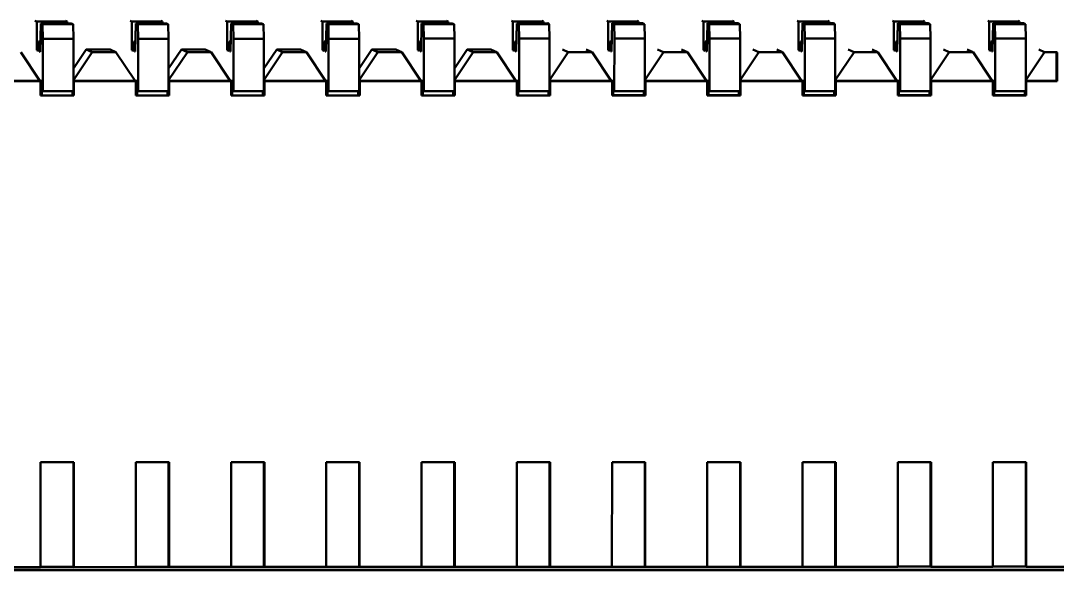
# Model space of a CAD drawing. Header units: inches. Extents: x 4.94 to 6.75, y 3.04 to 5.23.
# Drawn here: x 5.6437 to 6.0721, y 3.0368 to 3.2639 of the extents above; entities that cross this region are included whole.
import ezdxf

# ---------------------------------------------------------------- set-up
doc = ezdxf.new("R2010")
doc.units = ezdxf.units.IN
doc.header["$MEASUREMENT"] = 0
doc.layers.add('Visible (ANSI)', color=7, linetype='Continuous', lineweight=50)

msp = doc.modelspace()

# ---------------------------------------------------------------- linework, layer by layer
at = {"layer": 'Visible (ANSI)'}
for p, q in [((5.64962, 3.26391), (5.65035, 3.26357)), ((5.66295, 3.26357), (5.65035, 3.26357)), ((5.65035, 3.26357), (5.65035, 3.25176)), ((5.65172, 3.25112), (5.65198, 3.26281)), ((5.66458, 3.26281), (5.65198, 3.26281)), ((5.65198, 3.26281), (5.65277, 3.26244)), ((5.66537, 3.26245), (5.65277, 3.26244)), ((5.65277, 3.26244), (5.65291, 3.25648)), ((5.66222, 3.26391), (5.66295, 3.26357)), ((5.66295, 3.26357), (5.66295, 3.26281)), ((5.66458, 3.26281), (5.66537, 3.26245)), ((5.66537, 3.26245), (5.6655, 3.25648)), ((5.689, 3.26391), (5.68971, 3.26357)), ((5.70231, 3.26358), (5.68971, 3.26357)), ((5.68971, 3.26357), (5.68971, 3.25176)), ((5.69108, 3.25113), (5.69134, 3.26282)), ((5.70394, 3.26282), (5.69134, 3.26282)), ((5.69134, 3.26282), (5.69213, 3.26245)), ((5.70473, 3.26245), (5.69213, 3.26245)), ((5.69213, 3.26245), (5.69227, 3.25648)), ((5.7016, 3.2639), (5.70231, 3.26358)), ((5.70231, 3.26358), (5.70231, 3.26282)), ((5.70394, 3.26282), (5.70473, 3.26245)), ((5.70473, 3.26245), (5.70486, 3.25648)), ((5.72838, 3.2639), (5.72907, 3.26358)), ((5.74167, 3.26358), (5.72907, 3.26358)), ((5.72907, 3.26358), (5.72907, 3.25177)), ((5.73044, 3.25113), (5.7307, 3.26282)), ((5.7433, 3.26282), (5.7307, 3.26282)), ((5.7307, 3.26282), (5.73149, 3.26245)), ((5.74409, 3.26245), (5.73149, 3.26245)), ((5.73149, 3.26245), (5.73163, 3.25649)), ((5.74098, 3.2639), (5.74167, 3.26358)), ((5.74167, 3.26358), (5.74167, 3.26282)), ((5.7433, 3.26282), (5.74409, 3.26245)), ((5.74409, 3.26245), (5.74422, 3.25649)), ((5.76776, 3.2639), (5.76843, 3.26358)), ((5.78103, 3.26358), (5.76843, 3.26358)), ((5.76843, 3.26358), (5.76843, 3.25177)), ((5.7698, 3.25114), (5.77006, 3.26283)), ((5.78266, 3.26283), (5.77006, 3.26283)), ((5.77006, 3.26283), (5.77086, 3.26246)), ((5.78345, 3.26246), (5.77086, 3.26246)), ((5.77086, 3.26246), (5.77099, 3.25649)), ((5.78036, 3.2639), (5.78103, 3.26358)), ((5.78103, 3.26358), (5.78103, 3.26283)), ((5.78266, 3.26283), (5.78345, 3.26246)), ((5.78345, 3.26246), (5.78358, 3.25649)), ((5.80714, 3.26389), (5.8078, 3.26359)), ((5.8078, 3.26359), (5.80779, 3.25178)), ((5.82039, 3.26359), (5.8078, 3.26359)), ((5.80916, 3.25114), (5.80942, 3.26283)), ((5.82202, 3.26283), (5.80942, 3.26283)), ((5.80942, 3.26283), (5.81022, 3.26246)), ((5.82281, 3.26246), (5.81022, 3.26246)), ((5.81022, 3.26246), (5.81035, 3.2565)), ((5.81974, 3.26389), (5.82039, 3.26359)), ((5.82039, 3.26359), (5.82039, 3.26283)), ((5.82202, 3.26283), (5.82281, 3.26246)), ((5.82281, 3.26246), (5.82294, 3.2565)), ((5.84652, 3.26389), (5.84716, 3.26359)), ((5.84716, 3.26359), (5.84715, 3.25178)), ((5.85975, 3.26359), (5.84716, 3.26359)), ((5.84852, 3.25115), (5.84878, 3.26283)), ((5.86138, 3.26284), (5.84878, 3.26283)), ((5.84878, 3.26283), (5.84958, 3.26247)), ((5.86217, 3.26247), (5.84958, 3.26247)), ((5.84958, 3.26247), (5.84971, 3.2565)), ((5.85912, 3.26389), (5.85975, 3.26359)), ((5.85975, 3.26359), (5.85975, 3.26284)), ((5.86138, 3.26284), (5.86217, 3.26247)), ((5.86217, 3.26247), (5.8623, 3.2565)), ((5.8859, 3.26388), (5.88652, 3.2636)), ((5.88652, 3.2636), (5.88651, 3.25179)), ((5.89911, 3.2636), (5.88652, 3.2636)), ((5.88788, 3.25115), (5.88814, 3.26284)), ((5.90074, 3.26284), (5.88814, 3.26284)), ((5.88814, 3.26284), (5.88894, 3.26247)), ((5.90153, 3.26247), (5.88894, 3.26247)), ((5.88894, 3.26247), (5.88907, 3.2565)), ((5.8985, 3.26388), (5.89911, 3.2636)), ((5.89911, 3.2636), (5.89911, 3.26284)), ((5.90074, 3.26284), (5.90153, 3.26247)), ((5.90153, 3.26247), (5.90166, 3.25651)), ((5.92528, 3.26388), (5.92588, 3.2636)), ((5.92588, 3.2636), (5.92587, 3.25179)), ((5.93847, 3.2636), (5.92588, 3.2636)), ((5.92724, 3.25116), (5.9275, 3.26284)), ((5.9401, 3.26285), (5.9275, 3.26284)), ((5.9275, 3.26284), (5.9283, 3.26248)), ((5.94089, 3.26248), (5.9283, 3.26248)), ((5.9283, 3.26248), (5.92843, 3.25651)), ((5.93788, 3.26388), (5.93847, 3.2636)), ((5.93847, 3.2636), (5.93847, 3.26285)), ((5.9401, 3.26285), (5.94089, 3.26248)), ((5.94089, 3.26248), (5.94102, 3.25651)), ((5.96466, 3.26387), (5.96524, 3.26361)), ((5.96524, 3.26361), (5.96523, 3.2518)), ((5.97783, 3.26361), (5.96524, 3.26361)), ((5.9666, 3.25116), (5.96686, 3.26285)), ((5.97946, 3.26285), (5.96686, 3.26285)), ((5.96686, 3.26285), (5.96766, 3.26248)), ((5.98025, 3.26248), (5.96766, 3.26248)), ((5.96766, 3.26248), (5.96779, 3.25651)), ((5.97726, 3.26387), (5.97783, 3.26361)), ((5.97783, 3.26361), (5.97783, 3.26285)), ((5.97946, 3.26285), (5.98025, 3.26248)), ((5.98025, 3.26248), (5.98038, 3.25652)), ((6.00404, 3.26387), (6.0046, 3.26361)), ((6.0046, 3.26361), (6.00459, 3.2518)), ((6.01719, 3.26361), (6.0046, 3.26361)), ((6.00596, 3.25117), (6.00622, 3.26285)), ((6.01882, 3.26285), (6.00622, 3.26285)), ((6.00622, 3.26285), (6.00702, 3.26248)), ((6.01961, 3.26249), (6.00702, 3.26248)), ((6.00702, 3.26248), (6.00715, 3.25652)), ((6.01664, 3.26387), (6.01719, 3.26361)), ((6.01719, 3.26361), (6.01719, 3.26285)), ((6.01882, 3.26285), (6.01961, 3.26249)), ((6.01961, 3.26249), (6.01974, 3.25652)), ((6.04342, 3.26386), (6.04396, 3.26362)), ((6.05655, 3.26362), (6.04396, 3.26362)), ((6.04396, 3.26362), (6.04396, 3.2518)), ((6.04532, 3.25117), (6.04558, 3.26286)), ((6.05818, 3.26286), (6.04558, 3.26286)), ((6.04558, 3.26286), (6.04638, 3.26249)), ((6.05897, 3.26249), (6.04638, 3.26249)), ((6.04638, 3.26249), (6.04651, 3.25652)), ((6.05602, 3.26386), (6.05655, 3.26362)), ((6.05655, 3.26362), (6.05655, 3.26286)), ((6.05818, 3.26286), (6.05897, 3.26249)), ((6.05897, 3.26249), (6.0591, 3.25652)), ((5.65291, 3.25648), (5.6529, 3.23482)), ((5.6655, 3.25648), (5.65291, 3.25648)), ((5.6655, 3.25648), (5.6655, 3.23483)), ((5.69227, 3.25648), (5.69226, 3.23483)), ((5.70486, 3.25648), (5.69227, 3.25648)), ((5.70486, 3.25648), (5.70486, 3.23483)), ((5.73163, 3.25649), (5.73162, 3.23483)), ((5.74422, 3.25649), (5.73163, 3.25649)), ((5.74422, 3.25649), (5.74422, 3.23484)), ((5.77099, 3.25649), (5.77098, 3.23484)), ((5.78358, 3.25649), (5.77099, 3.25649)), ((5.78358, 3.25649), (5.78358, 3.23484)), ((5.81035, 3.2565), (5.81034, 3.23484)), ((5.82294, 3.2565), (5.81035, 3.2565)), ((5.82294, 3.2565), (5.82294, 3.23484)), ((5.84971, 3.2565), (5.8497, 3.23485)), ((5.8623, 3.2565), (5.84971, 3.2565)), ((5.8623, 3.2565), (5.8623, 3.23485)), ((5.88907, 3.2565), (5.88906, 3.23485)), ((5.90166, 3.25651), (5.88907, 3.2565)), ((5.90166, 3.25651), (5.90166, 3.23485)), ((5.92843, 3.25651), (5.92842, 3.23486)), ((5.94102, 3.25651), (5.92843, 3.25651)), ((5.94102, 3.25651), (5.94102, 3.23486)), ((5.98038, 3.25652), (5.96779, 3.25651)), ((5.96779, 3.25651), (5.96779, 3.23486)), ((5.98038, 3.25652), (5.98038, 3.23486)), ((6.01974, 3.25652), (6.00715, 3.25652)), ((6.00715, 3.25652), (6.00715, 3.23487)), ((6.01974, 3.25652), (6.01974, 3.23487)), ((6.0591, 3.25652), (6.04651, 3.25652)), ((6.04651, 3.25652), (6.04651, 3.23487)), ((6.0591, 3.25652), (6.0591, 3.23487)), ((5.6511, 3.25176), (5.65035, 3.25176)), ((5.65035, 3.25176), (5.6511, 3.25141)), ((5.65181, 3.25535), (5.6511, 3.25535)), ((5.6511, 3.25535), (5.65145, 3.25518)), ((5.6511, 3.25141), (5.6511, 3.25535)), ((5.65181, 3.25518), (5.65145, 3.25518)), ((5.65145, 3.25518), (5.65145, 3.25125)), ((5.6655, 3.24412), (5.67079, 3.25205)), ((5.68063, 3.25205), (5.67079, 3.25205)), ((5.67079, 3.25205), (5.67325, 3.25091)), ((5.68309, 3.25091), (5.68063, 3.25205)), ((5.69046, 3.25176), (5.68971, 3.25176)), ((5.68971, 3.25176), (5.69046, 3.25142)), ((5.69117, 3.25535), (5.69046, 3.25535)), ((5.69046, 3.25535), (5.69081, 3.25519)), ((5.69046, 3.25142), (5.69046, 3.25535)), ((5.69117, 3.25519), (5.69081, 3.25519)), ((5.69081, 3.25519), (5.69081, 3.25125)), ((5.70486, 3.24413), (5.71015, 3.25206)), ((5.71999, 3.25206), (5.71015, 3.25206)), ((5.71015, 3.25206), (5.71261, 3.25091)), ((5.72245, 3.25091), (5.71999, 3.25206)), ((5.72982, 3.25177), (5.72907, 3.25177)), ((5.72907, 3.25177), (5.72982, 3.25142)), ((5.73053, 3.25536), (5.72982, 3.25536)), ((5.72982, 3.25536), (5.73017, 3.25519)), ((5.72982, 3.25142), (5.72982, 3.25536)), ((5.73053, 3.25519), (5.73017, 3.25519)), ((5.73017, 3.25519), (5.73017, 3.25126)), ((5.74422, 3.24413), (5.74951, 3.25206)), ((5.75935, 3.25206), (5.74951, 3.25206)), ((5.74951, 3.25206), (5.75197, 3.25092)), ((5.76181, 3.25092), (5.75935, 3.25206)), ((5.76918, 3.25177), (5.76843, 3.25177)), ((5.76843, 3.25177), (5.76918, 3.25142)), ((5.76989, 3.25536), (5.76918, 3.25536)), ((5.76918, 3.25536), (5.76953, 3.2552)), ((5.76918, 3.25142), (5.76918, 3.25536)), ((5.76989, 3.2552), (5.76953, 3.2552)), ((5.76953, 3.2552), (5.76953, 3.25126)), ((5.78358, 3.24414), (5.78887, 3.25207)), ((5.79871, 3.25207), (5.78887, 3.25207)), ((5.78887, 3.25207), (5.79133, 3.25092)), ((5.80117, 3.25092), (5.79871, 3.25207)), ((5.80854, 3.25178), (5.80779, 3.25178)), ((5.80779, 3.25178), (5.80854, 3.25143)), ((5.80925, 3.25537), (5.80854, 3.25537)), ((5.80854, 3.25537), (5.80889, 3.2552)), ((5.80854, 3.25143), (5.80854, 3.25537)), ((5.80925, 3.2552), (5.80889, 3.2552)), ((5.80889, 3.2552), (5.80889, 3.25127)), ((5.82294, 3.24414), (5.82823, 3.25207)), ((5.83807, 3.25207), (5.82823, 3.25207)), ((5.82823, 3.25207), (5.83069, 3.25092)), ((5.84053, 3.25093), (5.83807, 3.25207)), ((5.8479, 3.25178), (5.84715, 3.25178)), ((5.84715, 3.25178), (5.8479, 3.25143)), ((5.84861, 3.25537), (5.8479, 3.25537)), ((5.8479, 3.25537), (5.84825, 3.25521)), ((5.8479, 3.25143), (5.8479, 3.25537)), ((5.84861, 3.25521), (5.84825, 3.25521)), ((5.84825, 3.25521), (5.84825, 3.25127)), ((5.86759, 3.25207), (5.87005, 3.25093)), ((5.87989, 3.25093), (5.87743, 3.25207)), ((5.88726, 3.25179), (5.88651, 3.25179)), ((5.88651, 3.25179), (5.88726, 3.25144)), ((5.88797, 3.25538), (5.88726, 3.25538)), ((5.88726, 3.25538), (5.88761, 3.25521)), ((5.88726, 3.25144), (5.88726, 3.25538)), ((5.88797, 3.25521), (5.88761, 3.25521)), ((5.88761, 3.25521), (5.88761, 3.25127)), ((5.90697, 3.25207), (5.90941, 3.25093)), ((5.91925, 3.25093), (5.91681, 3.25207)), ((5.92662, 3.25179), (5.92587, 3.25179)), ((5.92587, 3.25179), (5.92662, 3.25144)), ((5.92733, 3.25538), (5.92662, 3.25538)), ((5.92662, 3.25538), (5.92698, 3.25522)), ((5.92662, 3.25144), (5.92662, 3.25538)), ((5.92698, 3.25522), (5.92697, 3.25128)), ((5.92733, 3.25522), (5.92698, 3.25522)), ((5.94635, 3.25206), (5.94877, 3.25094)), ((5.95861, 3.25094), (5.95619, 3.25206)), ((5.96598, 3.2518), (5.96523, 3.2518)), ((5.96523, 3.2518), (5.96598, 3.25145)), ((5.96669, 3.25538), (5.96598, 3.25538)), ((5.96598, 3.25538), (5.96634, 3.25522)), ((5.96598, 3.25145), (5.96598, 3.25538)), ((5.96634, 3.25522), (5.96633, 3.25128)), ((5.96669, 3.25522), (5.96634, 3.25522)), ((5.98573, 3.25206), (5.98813, 3.25094)), ((5.99797, 3.25094), (5.99557, 3.25206)), ((6.00534, 3.2518), (6.00459, 3.2518)), ((6.00459, 3.2518), (6.00534, 3.25145)), ((6.00605, 3.25539), (6.00534, 3.25539)), ((6.00534, 3.25539), (6.0057, 3.25523)), ((6.00534, 3.25145), (6.00534, 3.25539)), ((6.00605, 3.25523), (6.0057, 3.25523)), ((6.0057, 3.25523), (6.0057, 3.25129)), ((6.02511, 3.25206), (6.02749, 3.25095)), ((6.03733, 3.25095), (6.03495, 3.25205)), ((6.0447, 3.2518), (6.04396, 3.2518)), ((6.04396, 3.2518), (6.0447, 3.25146)), ((6.04542, 3.25539), (6.0447, 3.25539)), ((6.0447, 3.25539), (6.04506, 3.25523)), ((6.0447, 3.25146), (6.0447, 3.25539)), ((6.04541, 3.25523), (6.04506, 3.25523)), ((6.04506, 3.25523), (6.04506, 3.25129)), ((6.06449, 3.25205), (6.06685, 3.25095)), ((5.6516, 3.23909), (5.64373, 3.2509)), ((5.65172, 3.25125), (5.65145, 3.25125)), ((5.65145, 3.25125), (5.65172, 3.25112)), ((5.67325, 3.25091), (5.6655, 3.23928)), ((5.67325, 3.25091), (5.68309, 3.25091)), ((5.69096, 3.2391), (5.68309, 3.25091)), ((5.69108, 3.25125), (5.69081, 3.25125)), ((5.69081, 3.25125), (5.69108, 3.25113)), ((5.71261, 3.25091), (5.70486, 3.23928)), ((5.71261, 3.25091), (5.72245, 3.25091)), ((5.73032, 3.2391), (5.72245, 3.25091)), ((5.73044, 3.25126), (5.73017, 3.25126)), ((5.73017, 3.25126), (5.73044, 3.25113)), ((5.75197, 3.25092), (5.74422, 3.23929)), ((5.75197, 3.25092), (5.76181, 3.25092)), ((5.76968, 3.23911), (5.76181, 3.25092)), ((5.7698, 3.25126), (5.76953, 3.25126)), ((5.76953, 3.25126), (5.7698, 3.25114)), ((5.79133, 3.25092), (5.78358, 3.23929)), ((5.79133, 3.25092), (5.80117, 3.25092)), ((5.80904, 3.23911), (5.80117, 3.25092)), ((5.80916, 3.25127), (5.80889, 3.25127)), ((5.80889, 3.25127), (5.80916, 3.25114)), ((5.83069, 3.25092), (5.82294, 3.2393)), ((5.83069, 3.25092), (5.84053, 3.25093)), ((5.8484, 3.23912), (5.84053, 3.25093)), ((5.84852, 3.25127), (5.84825, 3.25127)), ((5.84825, 3.25127), (5.84852, 3.25115)), ((5.87005, 3.25093), (5.8623, 3.2393)), ((5.87005, 3.25093), (5.87989, 3.25093)), ((5.88776, 3.23912), (5.87989, 3.25093)), ((5.88788, 3.25127), (5.88761, 3.25127)), ((5.88761, 3.25127), (5.88788, 3.25115)), ((5.90941, 3.25093), (5.90166, 3.23931)), ((5.90941, 3.25093), (5.91925, 3.25093)), ((5.92712, 3.23913), (5.91925, 3.25093)), ((5.92724, 3.25128), (5.92697, 3.25128)), ((5.92697, 3.25128), (5.92724, 3.25116)), ((5.94877, 3.25094), (5.94102, 3.23931)), ((5.94877, 3.25094), (5.95861, 3.25094)), ((5.96648, 3.23913), (5.95861, 3.25094)), ((5.9666, 3.25128), (5.96633, 3.25128)), ((5.96633, 3.25128), (5.9666, 3.25116)), ((5.98813, 3.25094), (5.98038, 3.23932)), ((5.98813, 3.25094), (5.99797, 3.25094)), ((6.00584, 3.23913), (5.99797, 3.25094)), ((6.00596, 3.25129), (6.0057, 3.25129)), ((6.0057, 3.25129), (6.00596, 3.25117)), ((6.02749, 3.25095), (6.01974, 3.23932)), ((6.02749, 3.25095), (6.03733, 3.25095)), ((6.0452, 3.23914), (6.03733, 3.25095)), ((6.04532, 3.25129), (6.04506, 3.25129)), ((6.04506, 3.25129), (6.04532, 3.25117)), ((6.06685, 3.25095), (6.0591, 3.23932)), ((6.06685, 3.25095), (6.07177, 3.25095)), ((6.07177, 3.25095), (6.07212, 3.25079)), ((6.07177, 3.23914), (6.07177, 3.25095)), ((6.07212, 3.25079), (6.07212, 3.23898)), ((5.6516, 3.23909), (5.62614, 3.23909)), ((5.65195, 3.23893), (5.62637, 3.23893)), ((5.6516, 3.23909), (5.65162, 3.23908)), ((5.65221, 3.23908), (5.65162, 3.23908)), ((5.65195, 3.23893), (5.65178, 3.23901)), ((5.65178, 3.23901), (5.65237, 3.23901)), ((5.65195, 3.23302), (5.65195, 3.23893)), ((5.65237, 3.23901), (5.65221, 3.23908)), ((5.65237, 3.23311), (5.65237, 3.23901)), ((5.69096, 3.2391), (5.6655, 3.23909)), ((5.6655, 3.23901), (5.66555, 3.23901)), ((5.66555, 3.23901), (5.66573, 3.23893)), ((5.66555, 3.23311), (5.66555, 3.23901)), ((5.69131, 3.23893), (5.66573, 3.23893)), ((5.66573, 3.23893), (5.66573, 3.23303)), ((5.69096, 3.2391), (5.69098, 3.23909)), ((5.69157, 3.23909), (5.69098, 3.23909)), ((5.69131, 3.23893), (5.69114, 3.23902)), ((5.69114, 3.23902), (5.69173, 3.23902)), ((5.69131, 3.23303), (5.69131, 3.23893)), ((5.69173, 3.23902), (5.69157, 3.23909)), ((5.69173, 3.23311), (5.69173, 3.23902)), ((5.73032, 3.2391), (5.70486, 3.2391)), ((5.70486, 3.23902), (5.70491, 3.23902)), ((5.70491, 3.23902), (5.70509, 3.23894)), ((5.70491, 3.23311), (5.70491, 3.23902)), ((5.73067, 3.23894), (5.70509, 3.23894)), ((5.70509, 3.23894), (5.70509, 3.23303)), ((5.73032, 3.2391), (5.73034, 3.23909)), ((5.73093, 3.23909), (5.73034, 3.23909)), ((5.73067, 3.23894), (5.7305, 3.23902)), ((5.7305, 3.23902), (5.73109, 3.23902)), ((5.73067, 3.23303), (5.73067, 3.23894)), ((5.73109, 3.23902), (5.73093, 3.23909)), ((5.73109, 3.23312), (5.73109, 3.23902)), ((5.76968, 3.23911), (5.74422, 3.2391)), ((5.74422, 3.23902), (5.74427, 3.23902)), ((5.74427, 3.23902), (5.74445, 3.23894)), ((5.74427, 3.23312), (5.74427, 3.23902)), ((5.77003, 3.23894), (5.74445, 3.23894)), ((5.74445, 3.23894), (5.74445, 3.23303)), ((5.76968, 3.23911), (5.7697, 3.2391)), ((5.77029, 3.2391), (5.7697, 3.2391)), ((5.77003, 3.23894), (5.76986, 3.23902)), ((5.76986, 3.23902), (5.77045, 3.23902)), ((5.77003, 3.23304), (5.77003, 3.23894)), ((5.77045, 3.23902), (5.77029, 3.2391)), ((5.77045, 3.23312), (5.77045, 3.23902)), ((5.80904, 3.23911), (5.78358, 3.23911)), ((5.78358, 3.23903), (5.78363, 3.23903)), ((5.78363, 3.23903), (5.78381, 3.23894)), ((5.78363, 3.23312), (5.78363, 3.23903)), ((5.80939, 3.23895), (5.78381, 3.23894)), ((5.78381, 3.23894), (5.78381, 3.23304)), ((5.80904, 3.23911), (5.80906, 3.2391)), ((5.80965, 3.2391), (5.80906, 3.2391)), ((5.80939, 3.23895), (5.80922, 3.23903)), ((5.80922, 3.23903), (5.80981, 3.23903)), ((5.80939, 3.23304), (5.80939, 3.23895)), ((5.80981, 3.23903), (5.80965, 3.2391)), ((5.80981, 3.23312), (5.80981, 3.23903)), ((5.8484, 3.23912), (5.82294, 3.23911)), ((5.82294, 3.23903), (5.82299, 3.23903)), ((5.82299, 3.23903), (5.82317, 3.23895)), ((5.82299, 3.23313), (5.82299, 3.23903)), ((5.84875, 3.23895), (5.82317, 3.23895)), ((5.82317, 3.23895), (5.82317, 3.23304)), ((5.8484, 3.23912), (5.84842, 3.23911)), ((5.84901, 3.23911), (5.84842, 3.23911)), ((5.84875, 3.23895), (5.84858, 3.23903)), ((5.84858, 3.23903), (5.84917, 3.23903)), ((5.84875, 3.23305), (5.84875, 3.23895)), ((5.84917, 3.23903), (5.84901, 3.23911)), ((5.84917, 3.23313), (5.84917, 3.23903)), ((5.88776, 3.23912), (5.8623, 3.23912)), ((5.8623, 3.23904), (5.86235, 3.23904)), ((5.86235, 3.23904), (5.86253, 3.23895)), ((5.86235, 3.23313), (5.86235, 3.23904)), ((5.88811, 3.23896), (5.86253, 3.23895)), ((5.86253, 3.23895), (5.86253, 3.23305)), ((5.88776, 3.23912), (5.88778, 3.23911)), ((5.88837, 3.23911), (5.88778, 3.23911)), ((5.88811, 3.23896), (5.88794, 3.23904)), ((5.88794, 3.23904), (5.88853, 3.23904)), ((5.88811, 3.23305), (5.88811, 3.23896)), ((5.88853, 3.23904), (5.88837, 3.23911)), ((5.88853, 3.23313), (5.88853, 3.23904)), ((5.92712, 3.23913), (5.90166, 3.23912)), ((5.90166, 3.23904), (5.90171, 3.23904)), ((5.90171, 3.23904), (5.90189, 3.23896)), ((5.90171, 3.23313), (5.90171, 3.23904)), ((5.92747, 3.23896), (5.90189, 3.23896)), ((5.90189, 3.23896), (5.90189, 3.23305)), ((5.92712, 3.23913), (5.92714, 3.23911)), ((5.92773, 3.23911), (5.92714, 3.23911)), ((5.92747, 3.23896), (5.9273, 3.23904)), ((5.9273, 3.23904), (5.92789, 3.23904)), ((5.92747, 3.23306), (5.92747, 3.23896)), ((5.92789, 3.23904), (5.92773, 3.23911)), ((5.92789, 3.23314), (5.92789, 3.23904)), ((5.96648, 3.23913), (5.94102, 3.23913)), ((5.94102, 3.23904), (5.94107, 3.23904)), ((5.94107, 3.23904), (5.94125, 3.23896)), ((5.94107, 3.23314), (5.94107, 3.23904)), ((5.96683, 3.23897), (5.94125, 3.23896)), ((5.94125, 3.23896), (5.94125, 3.23306)), ((5.96648, 3.23913), (5.9665, 3.23912)), ((5.96709, 3.23912), (5.9665, 3.23912)), ((5.96683, 3.23897), (5.96666, 3.23905)), ((5.96666, 3.23905), (5.96725, 3.23905)), ((5.96683, 3.23306), (5.96683, 3.23897)), ((5.96725, 3.23905), (5.96709, 3.23912)), ((5.96725, 3.23314), (5.96725, 3.23905)), ((6.00584, 3.23913), (5.98038, 3.23913)), ((5.98038, 3.23905), (5.98043, 3.23905)), ((5.98043, 3.23905), (5.98061, 3.23897)), ((5.98043, 3.23314), (5.98043, 3.23905)), ((6.00619, 3.23897), (5.98061, 3.23897)), ((5.98061, 3.23897), (5.98061, 3.23306)), ((6.00584, 3.23913), (6.00586, 3.23912)), ((6.00645, 3.23912), (6.00586, 3.23912)), ((6.00619, 3.23897), (6.00602, 3.23905)), ((6.00602, 3.23905), (6.00661, 3.23905)), ((6.00619, 3.23307), (6.00619, 3.23897)), ((6.00661, 3.23905), (6.00645, 3.23912)), ((6.00661, 3.23315), (6.00661, 3.23905)), ((6.0452, 3.23914), (6.01974, 3.23914)), ((6.01974, 3.23905), (6.01979, 3.23905)), ((6.01979, 3.23905), (6.01997, 3.23897)), ((6.01979, 3.23315), (6.01979, 3.23905)), ((6.04555, 3.23898), (6.01997, 3.23897)), ((6.01997, 3.23897), (6.01997, 3.23307)), ((6.0452, 3.23914), (6.04522, 3.23913)), ((6.04582, 3.23913), (6.04522, 3.23913)), ((6.04555, 3.23898), (6.04538, 3.23906)), ((6.04538, 3.23906), (6.04597, 3.23906)), ((6.04555, 3.23307), (6.04555, 3.23898)), ((6.04597, 3.23906), (6.04582, 3.23913)), ((6.04597, 3.23315), (6.04597, 3.23906)), ((6.07177, 3.23914), (6.0591, 3.23914)), ((6.0591, 3.23906), (6.05915, 3.23906)), ((6.05915, 3.23906), (6.05933, 3.23898)), ((6.05915, 3.23315), (6.05915, 3.23906)), ((6.07212, 3.23898), (6.05933, 3.23898)), ((6.05933, 3.23898), (6.05933, 3.23307)), ((6.07212, 3.23898), (6.07177, 3.23914)), ((5.65246, 3.23503), (5.65246, 3.23306)), ((5.6529, 3.23482), (5.65246, 3.23503)), ((5.6655, 3.23483), (5.6529, 3.23482)), ((5.66506, 3.23483), (5.66506, 3.23306)), ((5.69182, 3.23503), (5.69182, 3.23307)), ((5.69226, 3.23483), (5.69182, 3.23503)), ((5.70486, 3.23483), (5.69226, 3.23483)), ((5.70442, 3.23483), (5.70442, 3.23307)), ((5.73118, 3.23504), (5.73118, 3.23307)), ((5.73162, 3.23483), (5.73118, 3.23504)), ((5.74422, 3.23484), (5.73162, 3.23483)), ((5.74378, 3.23484), (5.74378, 3.23307)), ((5.77054, 3.23504), (5.77054, 3.23307)), ((5.77098, 3.23484), (5.77054, 3.23504)), ((5.78358, 3.23484), (5.77098, 3.23484)), ((5.78314, 3.23484), (5.78314, 3.23308)), ((5.8099, 3.23505), (5.8099, 3.23308)), ((5.81034, 3.23484), (5.8099, 3.23505)), ((5.82294, 3.23484), (5.81034, 3.23484)), ((5.8225, 3.23484), (5.8225, 3.23308)), ((5.84926, 3.23505), (5.84926, 3.23308)), ((5.8497, 3.23485), (5.84926, 3.23505)), ((5.8623, 3.23485), (5.8497, 3.23485)), ((5.86186, 3.23485), (5.86186, 3.23309)), ((5.88862, 3.23506), (5.88862, 3.23309)), ((5.88906, 3.23485), (5.88862, 3.23506)), ((5.90166, 3.23485), (5.88906, 3.23485)), ((5.90122, 3.23485), (5.90122, 3.23309)), ((5.92798, 3.23506), (5.92798, 3.23309)), ((5.92842, 3.23486), (5.92798, 3.23506)), ((5.94102, 3.23486), (5.92842, 3.23486)), ((5.94058, 3.23486), (5.94058, 3.23309)), ((5.96735, 3.23507), (5.96734, 3.2331)), ((5.96779, 3.23486), (5.96735, 3.23507)), ((5.98038, 3.23486), (5.96779, 3.23486)), ((5.97994, 3.23486), (5.97994, 3.2331)), ((6.00671, 3.23507), (6.00671, 3.2331)), ((6.00715, 3.23487), (6.00671, 3.23507)), ((6.01974, 3.23487), (6.00715, 3.23487)), ((6.0193, 3.23487), (6.0193, 3.2331)), ((6.04607, 3.23508), (6.04607, 3.23311)), ((6.04651, 3.23487), (6.04607, 3.23508)), ((6.0591, 3.23487), (6.04651, 3.23487)), ((6.05866, 3.23487), (6.05866, 3.23311)), ((5.65195, 3.23311), (5.65237, 3.23311)), ((5.66573, 3.23303), (5.65195, 3.23302)), ((5.65246, 3.23306), (5.65237, 3.23311)), ((5.65246, 3.23306), (5.66506, 3.23306)), ((5.66506, 3.23311), (5.66555, 3.23311)), ((5.66555, 3.23311), (5.66573, 3.23303)), ((5.69131, 3.23311), (5.69173, 3.23311)), ((5.70509, 3.23303), (5.69131, 3.23303)), ((5.69182, 3.23307), (5.69173, 3.23311)), ((5.69182, 3.23307), (5.70442, 3.23307)), ((5.70442, 3.23311), (5.70491, 3.23311)), ((5.70491, 3.23311), (5.70509, 3.23303)), ((5.73067, 3.23312), (5.73109, 3.23312)), ((5.74445, 3.23303), (5.73067, 3.23303)), ((5.73118, 3.23307), (5.73109, 3.23312)), ((5.73118, 3.23307), (5.74378, 3.23307)), ((5.74378, 3.23312), (5.74427, 3.23312)), ((5.74427, 3.23312), (5.74445, 3.23303)), ((5.77003, 3.23312), (5.77045, 3.23312)), ((5.78381, 3.23304), (5.77003, 3.23304)), ((5.77054, 3.23307), (5.77045, 3.23312)), ((5.77054, 3.23307), (5.78314, 3.23308)), ((5.78314, 3.23312), (5.78363, 3.23312)), ((5.78363, 3.23312), (5.78381, 3.23304)), ((5.80939, 3.23312), (5.80981, 3.23312)), ((5.82317, 3.23304), (5.80939, 3.23304)), ((5.8099, 3.23308), (5.80981, 3.23312)), ((5.8099, 3.23308), (5.8225, 3.23308)), ((5.8225, 3.23313), (5.82299, 3.23313)), ((5.82299, 3.23313), (5.82317, 3.23304)), ((5.84875, 3.23313), (5.84917, 3.23313)), ((5.86253, 3.23305), (5.84875, 3.23305)), ((5.84926, 3.23308), (5.84917, 3.23313)), ((5.84926, 3.23308), (5.86186, 3.23309)), ((5.86186, 3.23313), (5.86235, 3.23313)), ((5.86235, 3.23313), (5.86253, 3.23305)), ((5.88811, 3.23313), (5.88853, 3.23313)), ((5.90189, 3.23305), (5.88811, 3.23305)), ((5.88862, 3.23309), (5.88853, 3.23313)), ((5.88862, 3.23309), (5.90122, 3.23309)), ((5.90122, 3.23313), (5.90171, 3.23313)), ((5.90171, 3.23313), (5.90189, 3.23305)), ((5.92747, 3.23314), (5.92789, 3.23314)), ((5.94125, 3.23306), (5.92747, 3.23306)), ((5.92798, 3.23309), (5.92789, 3.23314)), ((5.92798, 3.23309), (5.94058, 3.23309)), ((5.94058, 3.23314), (5.94107, 3.23314)), ((5.94107, 3.23314), (5.94125, 3.23306)), ((5.96683, 3.23314), (5.96725, 3.23314)), ((5.98061, 3.23306), (5.96683, 3.23306)), ((5.96734, 3.2331), (5.96725, 3.23314)), ((5.96734, 3.2331), (5.97994, 3.2331)), ((5.97994, 3.23314), (5.98043, 3.23314)), ((5.98043, 3.23314), (5.98061, 3.23306)), ((6.00619, 3.23315), (6.00661, 3.23315)), ((6.01997, 3.23307), (6.00619, 3.23307)), ((6.00671, 3.2331), (6.00661, 3.23315)), ((6.00671, 3.2331), (6.0193, 3.2331)), ((6.0193, 3.23315), (6.01979, 3.23315)), ((6.01979, 3.23315), (6.01997, 3.23307)), ((6.04555, 3.23315), (6.04597, 3.23315)), ((6.05933, 3.23307), (6.04555, 3.23307)), ((6.04607, 3.23311), (6.04597, 3.23315)), ((6.04607, 3.23311), (6.05866, 3.23311)), ((6.05866, 3.23315), (6.05915, 3.23315)), ((6.05915, 3.23315), (6.05933, 3.23307)), ((5.65193, 3.03815), (5.65193, 3.08146)), ((5.65193, 3.08146), (5.66571, 3.08146)), ((5.66549, 3.03826), (5.66549, 3.08146)), ((5.66571, 3.08146), (5.66571, 3.03815)), ((5.69129, 3.03816), (5.69129, 3.08146)), ((5.69129, 3.08146), (5.70507, 3.08146)), ((5.70485, 3.03826), (5.70485, 3.08146)), ((5.70507, 3.08146), (5.70507, 3.03816)), ((5.73065, 3.03816), (5.73065, 3.08147)), ((5.73065, 3.08147), (5.74443, 3.08147)), ((5.74421, 3.03827), (5.74421, 3.08147)), ((5.74443, 3.08147), (5.74443, 3.03816)), ((5.77001, 3.03817), (5.77001, 3.08147)), ((5.77001, 3.08147), (5.78379, 3.08147)), ((5.78357, 3.03827), (5.78357, 3.08147)), ((5.78379, 3.08147), (5.78379, 3.03817)), ((5.80937, 3.03817), (5.80938, 3.08148)), ((5.80938, 3.08148), (5.82315, 3.08148)), ((5.82293, 3.03827), (5.82293, 3.08148)), ((5.82315, 3.08148), (5.82315, 3.03817)), ((5.84873, 3.03818), (5.84874, 3.08148)), ((5.84874, 3.08148), (5.86251, 3.08148)), ((5.86229, 3.03828), (5.86229, 3.08148)), ((5.86251, 3.08148), (5.86251, 3.03818)), ((5.88809, 3.03818), (5.8881, 3.08148)), ((5.8881, 3.08148), (5.90187, 3.08149)), ((5.90165, 3.03828), (5.90165, 3.08149)), ((5.90187, 3.08149), (5.90187, 3.03818)), ((5.92745, 3.03818), (5.92746, 3.08149)), ((5.92746, 3.08149), (5.94123, 3.08149)), ((5.94101, 3.03829), (5.94101, 3.08149)), ((5.94123, 3.08149), (5.94123, 3.03819)), ((5.96681, 3.03819), (5.96682, 3.08149)), ((5.96682, 3.08149), (5.98059, 3.0815)), ((5.98037, 3.03829), (5.98037, 3.0815)), ((5.98059, 3.0815), (5.98059, 3.03819)), ((6.00617, 3.03819), (6.00618, 3.0815)), ((6.00618, 3.0815), (6.01995, 3.0815)), ((6.01973, 3.0383), (6.01973, 3.0815)), ((6.01995, 3.0815), (6.01995, 3.0382)), ((6.04553, 3.0382), (6.04554, 3.0815)), ((6.04554, 3.0815), (6.05931, 3.0815)), ((6.05909, 3.0383), (6.05909, 3.0815)), ((6.05931, 3.0815), (6.05931, 3.0382)), ((5.62634, 3.03815), (5.65193, 3.03815)), ((5.66549, 3.03826), (5.65193, 3.03826)), ((5.66571, 3.03815), (5.66549, 3.03826)), ((5.66571, 3.03815), (5.69129, 3.03816)), ((5.70485, 3.03826), (5.69129, 3.03826)), ((5.70507, 3.03816), (5.70485, 3.03826)), ((5.70507, 3.03816), (5.73065, 3.03816)), ((5.74421, 3.03827), (5.73065, 3.03826)), ((5.74443, 3.03816), (5.74421, 3.03827)), ((5.74443, 3.03816), (5.77001, 3.03817)), ((5.78357, 3.03827), (5.77001, 3.03827)), ((5.78379, 3.03817), (5.78357, 3.03827)), ((5.78379, 3.03817), (5.80937, 3.03817)), ((5.82293, 3.03827), (5.80937, 3.03827)), ((5.82315, 3.03817), (5.82293, 3.03827)), ((5.82315, 3.03817), (5.84873, 3.03818)), ((5.86229, 3.03828), (5.84873, 3.03828)), ((5.86251, 3.03818), (5.86229, 3.03828)), ((5.86251, 3.03818), (5.88809, 3.03818)), ((5.90165, 3.03828), (5.88809, 3.03828)), ((5.90187, 3.03818), (5.90165, 3.03828)), ((5.90187, 3.03818), (5.92745, 3.03818)), ((5.94101, 3.03829), (5.92745, 3.03829)), ((5.94123, 3.03819), (5.94101, 3.03829)), ((5.94123, 3.03819), (5.96681, 3.03819)), ((5.98037, 3.03829), (5.96681, 3.03829)), ((5.98059, 3.03819), (5.98037, 3.03829)), ((5.98059, 3.03819), (6.00617, 3.03819)), ((6.01973, 3.0383), (6.00617, 3.0383)), ((6.01995, 3.0382), (6.01973, 3.0383)), ((6.01995, 3.0382), (6.04553, 3.0382)), ((6.05909, 3.0383), (6.04553, 3.0383)), ((6.05931, 3.0382), (6.05909, 3.0383)), ((6.05931, 3.0382), (6.07918, 3.0382)), ((6.1063, 3.03681), (5.25014, 3.03681)), ((6.10586, 3.03701), (5.25024, 3.03691))]:
    msp.add_line(p, q, dxfattribs=at)

doc.saveas('drawing.dxf')
